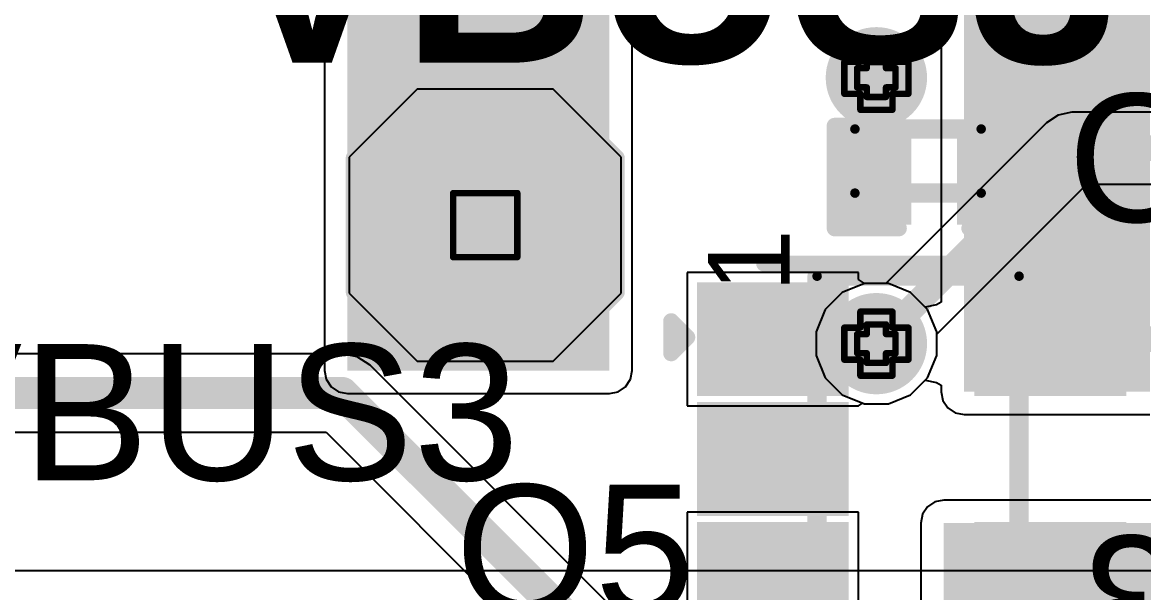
# Model space of a CAD drawing. Header units: inches. Extents: x -0.1 to 17.9, y -0.8 to 4.8.
# Drawn here: x 1.2356 to 1.5853, y 3.5453 to 3.7233 of the extents above; entities that cross this region are included whole.
import ezdxf

# ---------------------------------------------------------------- set-up
doc = ezdxf.new("R2010")
doc.units = ezdxf.units.IN
doc.header["$MEASUREMENT"] = 0
for name, color, linetype in [('Bottom Layer 1', 5, 'Continuous'), ('Bottom Overlay', 54, 'Continuous'), ('Bottom Solder', 6, 'Continuous'), ('Drill Drawing', 1, 'Continuous'), ('GND+Signal', 16, 'Continuous'), ('Multi-Layer', 9, 'Continuous'), ('Pad Holes', 156, 'Continuous'), ('PWR+Signal', 76, 'Continuous'), ('Top 3D Body', 56, 'Continuous'), ('Top Layer 1', 1, 'Continuous'), ('Top Overlay', 2, 'Continuous'), ('Top Paste', 8, 'Continuous'), ('Top Solder', 216, 'Continuous'), ('Via Holes', 16, 'Continuous')]:
    doc.layers.add(name, color=color, linetype=linetype)
doc.styles.add('Arial', font='', dxfattribs={"height": 0.2})
doc.styles.add('Arial_Bold', font='', dxfattribs={"height": 0.2})
doc.styles.get('Arial').set_extended_font_data('Arial')
doc.styles.get('Arial_Bold').set_extended_font_data('Arial', bold=True)

# ---------------------------------------------------------------- blocks, each defined once
blk = doc.blocks.new('TSOT_25_166')
at = {"layer": 'Top Layer 1'}
for points in [[(-0.0236, 0.05118), (-0.0236, 0.02362), (-0.06297, 0.02362), (-0.06297, 0.05118)], [(0.06297, 0.05118), (0.06297, 0.02362), (0.0236, 0.02362), (0.0236, 0.05118)], [(-0.0236, 0.01378), (-0.0236, -0.01378), (-0.06297, -0.01378), (-0.06297, 0.01378)], [(-0.0236, -0.02362), (-0.0236, -0.05118), (-0.06297, -0.05118), (-0.06297, -0.02362)], [(0.06297, -0.02362), (0.06297, -0.05118), (0.0236, -0.05118), (0.0236, -0.02362)]]:
    blk.add_hatch(color=1, dxfattribs=at).paths.add_polyline_path(points)
at = {"layer": 'Top Paste'}
for points in [[(-0.0236, 0.05118), (-0.0236, 0.02362), (-0.06297, 0.02362), (-0.06297, 0.05118)], [(0.06297, 0.05118), (0.06297, 0.02362), (0.0236, 0.02362), (0.0236, 0.05118)], [(-0.0236, 0.01378), (-0.0236, -0.01378), (-0.06297, -0.01378), (-0.06297, 0.01378)], [(-0.0236, -0.02362), (-0.0236, -0.05118), (-0.06297, -0.05118), (-0.06297, -0.02362)], [(0.06297, -0.02362), (0.06297, -0.05118), (0.0236, -0.05118), (0.0236, -0.02362)]]:
    blk.add_hatch(color=8, dxfattribs=at).paths.add_polyline_path(points)
at = {"layer": 'Top Solder'}
for points in [[(-0.0196, 0.05518), (-0.0196, 0.01962), (-0.06697, 0.01962), (-0.06697, 0.05518)], [(0.06697, 0.05518), (0.06697, 0.01962), (0.0196, 0.01962), (0.0196, 0.05518)], [(-0.0196, 0.01778), (-0.0196, -0.01778), (-0.06697, -0.01778), (-0.06697, 0.01778)], [(-0.0196, -0.01962), (-0.0196, -0.05518), (-0.06697, -0.05518), (-0.06697, -0.01962)], [(0.06697, -0.01962), (0.06697, -0.05518), (0.0196, -0.05518), (0.0196, -0.01962)]]:
    blk.add_hatch(color=216, dxfattribs=at).paths.add_polyline_path(points)
at = {"layer": 'Top Overlay'}
for points in [[(-0.046, 0.061, 0.005, 0.005, 0), (0.046, 0.061, 0.005, 0.005, 0)], [(-0.075, 0.033, 0.005, 0.005, 0), (-0.075, 0.043, 0.005, 0.005, 0)], [(-0.075, 0.043, 0.005, 0.005, 0), (-0.07, 0.038, 0.005, 0.005, 0)], [(-0.075, 0.033, 0.005, 0.005, 0), (-0.07, 0.038, 0.005, 0.005, 0)], [(-0.046, -0.061, 0.005, 0.005, 0), (0.046, -0.061, 0.005, 0.005, 0)]]:
    blk.add_lwpolyline(points, format="xyseb", dxfattribs=at)
for points in [[(-0.04725, 0.061, 0.0025, 0.0025, 1), (-0.04475, 0.061, 0.0025, 0.0025, 1)], [(0.04475, 0.061, 0.0025, 0.0025, 1), (0.04725, 0.061, 0.0025, 0.0025, 1)], [(-0.07625, 0.043, 0.0025, 0.0025, 1), (-0.07375, 0.043, 0.0025, 0.0025, 1)], [(-0.07625, 0.043, 0.0025, 0.0025, 1), (-0.07375, 0.043, 0.0025, 0.0025, 1)], [(-0.07125, 0.038, 0.0025, 0.0025, 1), (-0.06875, 0.038, 0.0025, 0.0025, 1)], [(-0.07125, 0.038, 0.0025, 0.0025, 1), (-0.06875, 0.038, 0.0025, 0.0025, 1)], [(-0.07625, 0.033, 0.0025, 0.0025, 1), (-0.07375, 0.033, 0.0025, 0.0025, 1)], [(-0.07625, 0.033, 0.0025, 0.0025, 1), (-0.07375, 0.033, 0.0025, 0.0025, 1)], [(-0.04725, -0.061, 0.0025, 0.0025, 1), (-0.04475, -0.061, 0.0025, 0.0025, 1)], [(0.04475, -0.061, 0.0025, 0.0025, 1), (0.04725, -0.061, 0.0025, 0.0025, 1)]]:
    blk.add_lwpolyline(points, format="xyseb", close=True, dxfattribs=at)
blk = doc.blocks.new('T____P______TH_1_8___H_________0_92___200')
at = {"layer": 'Bottom Layer 1'}
blk.add_hatch(color=5, dxfattribs=at).paths.add_polyline_path([(0.01772, 0.03543), (-0.01772, 0.03543), (-0.03543, 0.01772), (-0.03543, -0.01772), (-0.01772, -0.03543), (0.01772, -0.03543), (0.03543, -0.01772), (0.03543, 0.01772)])
at = {"layer": 'Bottom Solder'}
blk.add_hatch(color=6, dxfattribs=at).paths.add_polyline_path([(0.01972, 0.03943), (-0.01972, 0.03943), (-0.03943, 0.01972), (-0.03943, -0.01972), (-0.01972, -0.03943), (0.01972, -0.03943), (0.03943, -0.01972), (0.03943, 0.01972)])
at = {"layer": 'GND+Signal'}
blk.add_hatch(color=16, dxfattribs=at).paths.add_polyline_path([(0.01772, 0.03543), (-0.01772, 0.03543), (-0.03543, 0.01772), (-0.03543, -0.01772), (-0.01772, -0.03543), (0.01772, -0.03543), (0.03543, -0.01772), (0.03543, 0.01772)])
at = {"layer": 'Multi-Layer'}
blk.add_hatch(color=9, dxfattribs=at).paths.add_polyline_path([(0.01772, 0.03543), (-0.01772, 0.03543), (-0.03543, 0.01772), (-0.03543, -0.01772), (-0.01772, -0.03543), (0.01772, -0.03543), (0.03543, -0.01772), (0.03543, 0.01772)])
at = {"layer": 'Pad Holes'}
h = blk.add_hatch(color=7, dxfattribs=at)
edge = h.paths.add_edge_path()
edge.add_arc((0, 0), 0.01811, 0, 360)
at = {"layer": 'PWR+Signal'}
blk.add_hatch(color=76, dxfattribs=at).paths.add_polyline_path([(0.01772, 0.03543), (-0.01772, 0.03543), (-0.03543, 0.01772), (-0.03543, -0.01772), (-0.01772, -0.03543), (0.01772, -0.03543), (0.03543, -0.01772), (0.03543, 0.01772)])
at = {"layer": 'Top Layer 1'}
blk.add_hatch(color=1, dxfattribs=at).paths.add_polyline_path([(0.01772, 0.03543), (-0.01772, 0.03543), (-0.03543, 0.01772), (-0.03543, -0.01772), (-0.01772, -0.03543), (0.01772, -0.03543), (0.03543, -0.01772), (0.03543, 0.01772)])
at = {"layer": 'Top Solder'}
blk.add_hatch(color=216, dxfattribs=at).paths.add_polyline_path([(0.01972, 0.03943), (-0.01972, 0.03943), (-0.03943, 0.01972), (-0.03943, -0.01972), (-0.01972, -0.03943), (0.01972, -0.03943), (0.03943, -0.01972), (0.03943, 0.01972)])
at = {"layer": 'Top Overlay'}
for points in [[(-0.041, 0.021, 0.005, 0.005, 0), (-0.02, 0.042, 0.005, 0.005, 0)], [(-0.02, 0.042, 0.005, 0.005, 0), (0.02, 0.042, 0.005, 0.005, 0)], [(0.02, 0.042, 0.005, 0.005, 0), (0.041, 0.021, 0.005, 0.005, 0)], [(-0.041, -0.021, 0.005, 0.005, 0), (-0.041, 0.021, 0.005, 0.005, 0)], [(0.041, -0.021, 0.005, 0.005, 0), (0.041, 0.021, 0.005, 0.005, 0)], [(-0.041, -0.021, 0.005, 0.005, 0), (-0.021, -0.041, 0.005, 0.005, 0)], [(0.021, -0.041, 0.005, 0.005, 0), (0.041, -0.021, 0.005, 0.005, 0)], [(-0.02, -0.041, 0.005, 0.005, 0), (0.021, -0.041, 0.005, 0.005, 0)]]:
    blk.add_lwpolyline(points, format="xyseb", dxfattribs=at)
for points in [[(-0.02125, 0.042, 0.0025, 0.0025, 1), (-0.01875, 0.042, 0.0025, 0.0025, 1)], [(-0.02125, 0.042, 0.0025, 0.0025, 1), (-0.01875, 0.042, 0.0025, 0.0025, 1)], [(0.01875, 0.042, 0.0025, 0.0025, 1), (0.02125, 0.042, 0.0025, 0.0025, 1)], [(0.01875, 0.042, 0.0025, 0.0025, 1), (0.02125, 0.042, 0.0025, 0.0025, 1)], [(-0.04225, 0.021, 0.0025, 0.0025, 1), (-0.03975, 0.021, 0.0025, 0.0025, 1)], [(-0.04225, 0.021, 0.0025, 0.0025, 1), (-0.03975, 0.021, 0.0025, 0.0025, 1)], [(0.03975, 0.021, 0.0025, 0.0025, 1), (0.04225, 0.021, 0.0025, 0.0025, 1)], [(0.03975, 0.021, 0.0025, 0.0025, 1), (0.04225, 0.021, 0.0025, 0.0025, 1)], [(-0.04225, -0.021, 0.0025, 0.0025, 1), (-0.03975, -0.021, 0.0025, 0.0025, 1)], [(-0.04225, -0.021, 0.0025, 0.0025, 1), (-0.03975, -0.021, 0.0025, 0.0025, 1)], [(0.03975, -0.021, 0.0025, 0.0025, 1), (0.04225, -0.021, 0.0025, 0.0025, 1)], [(0.03975, -0.021, 0.0025, 0.0025, 1), (0.04225, -0.021, 0.0025, 0.0025, 1)], [(-0.02225, -0.041, 0.0025, 0.0025, 1), (-0.01975, -0.041, 0.0025, 0.0025, 1)], [(-0.02125, -0.041, 0.0025, 0.0025, 1), (-0.01875, -0.041, 0.0025, 0.0025, 1)], [(0.01975, -0.041, 0.0025, 0.0025, 1), (0.02225, -0.041, 0.0025, 0.0025, 1)], [(0.01975, -0.041, 0.0025, 0.0025, 1), (0.02225, -0.041, 0.0025, 0.0025, 1)]]:
    blk.add_lwpolyline(points, format="xyseb", close=True, dxfattribs=at)
blk = doc.blocks.new('C___0402_237')
at = {"layer": 'Top Layer 1'}
for points in [[(-0.0275, -0.0125), (-0.0275, 0.0125), (-0.0095, 0.0125), (-0.0095, -0.0125)], [(0.0095, -0.0125), (0.0095, 0.0125), (0.0275, 0.0125), (0.0275, -0.0125)]]:
    blk.add_hatch(color=1, dxfattribs=at).paths.add_polyline_path(points)
at = {"layer": 'Top Paste'}
for points in [[(-0.0275, -0.0125), (-0.0275, 0.0125), (-0.0095, 0.0125), (-0.0095, -0.0125)], [(0.0095, -0.0125), (0.0095, 0.0125), (0.0275, 0.0125), (0.0275, -0.0125)]]:
    blk.add_hatch(color=8, dxfattribs=at).paths.add_polyline_path(points)
at = {"layer": 'Top Solder'}
for points in [[(-0.02986, -0.01486), (-0.02986, 0.01486), (-0.00714, 0.01486), (-0.00714, -0.01486)], [(0.00714, -0.01486), (0.00714, 0.01486), (0.02986, 0.01486), (0.02986, -0.01486)]]:
    blk.add_hatch(color=216, dxfattribs=at).paths.add_polyline_path(points)
at = {"layer": 'Top Overlay'}
for points in [[(-0.011, 0.016, 0.005, 0.005, 0), (-0.031, 0.016, 0.005, 0.005, 0)], [(-0.031, 0.016, 0.005, 0.005, 0), (-0.031, -0.016, 0.005, 0.005, 0)], [(0.031, 0.016, 0.005, 0.005, 0), (0.011, 0.016, 0.005, 0.005, 0)], [(0.031, 0.016, 0.005, 0.005, 0), (0.031, -0.016, 0.005, 0.005, 0)], [(-0.011, -0.016, 0.005, 0.005, 0), (-0.031, -0.016, 0.005, 0.005, 0)], [(0.031, -0.016, 0.005, 0.005, 0), (0.011, -0.016, 0.005, 0.005, 0)]]:
    blk.add_lwpolyline(points, format="xyseb", dxfattribs=at)
for points in [[(-0.03225, 0.016, 0.0025, 0.0025, 1), (-0.02975, 0.016, 0.0025, 0.0025, 1)], [(-0.03225, 0.016, 0.0025, 0.0025, 1), (-0.02975, 0.016, 0.0025, 0.0025, 1)], [(-0.01225, 0.016, 0.0025, 0.0025, 1), (-0.00975, 0.016, 0.0025, 0.0025, 1)], [(0.00975, 0.016, 0.0025, 0.0025, 1), (0.01225, 0.016, 0.0025, 0.0025, 1)], [(0.02975, 0.016, 0.0025, 0.0025, 1), (0.03225, 0.016, 0.0025, 0.0025, 1)], [(0.02975, 0.016, 0.0025, 0.0025, 1), (0.03225, 0.016, 0.0025, 0.0025, 1)], [(-0.03225, -0.016, 0.0025, 0.0025, 1), (-0.02975, -0.016, 0.0025, 0.0025, 1)], [(-0.03225, -0.016, 0.0025, 0.0025, 1), (-0.02975, -0.016, 0.0025, 0.0025, 1)], [(-0.01225, -0.016, 0.0025, 0.0025, 1), (-0.00975, -0.016, 0.0025, 0.0025, 1)], [(0.00975, -0.016, 0.0025, 0.0025, 1), (0.01225, -0.016, 0.0025, 0.0025, 1)], [(0.02975, -0.016, 0.0025, 0.0025, 1), (0.03225, -0.016, 0.0025, 0.0025, 1)], [(0.02975, -0.016, 0.0025, 0.0025, 1), (0.03225, -0.016, 0.0025, 0.0025, 1)]]:
    blk.add_lwpolyline(points, format="xyseb", close=True, dxfattribs=at)

msp = doc.modelspace()

# ---------------------------------------------------------------- hatches: boundary and pattern name
at = {"layer": 'Bottom Layer 1'}
h = msp.add_hatch(color=5, dxfattribs=at)
edge = h.paths.add_edge_path()
edge.add_arc((1.502, 3.706), 0.01181, 0, 360)
h = msp.add_hatch(color=5, dxfattribs=at)
edge = h.paths.add_edge_path()
edge.add_arc((1.502, 3.623), 0.01181, 0, 360)
at = {"layer": 'Bottom Solder'}
h = msp.add_hatch(color=6, dxfattribs=at)
edge = h.paths.add_edge_path()
edge.add_arc((1.502, 3.706), 0.01581, 0, 360)
h = msp.add_hatch(color=6, dxfattribs=at)
edge = h.paths.add_edge_path()
edge.add_arc((1.502, 3.623), 0.01581, 0, 360)
at = {"layer": 'GND+Signal'}
h = msp.add_hatch(color=16, dxfattribs=at)
edge = h.paths.add_edge_path()
edge.add_arc((1.502, 3.706), 0.01181, 0, 360)
h = msp.add_hatch(color=16, dxfattribs=at)
edge = h.paths.add_edge_path()
edge.add_arc((1.502, 3.623), 0.01181, 0, 360)
at = {"layer": 'Pad Holes'}
h = msp.add_hatch(color=7, dxfattribs=at)
edge = h.paths.add_edge_path()
edge.add_arc((1.49531, 3.69), 0.0015, 0, 360)
h = msp.add_hatch(color=7, dxfattribs=at)
edge = h.paths.add_edge_path()
edge.add_arc((1.53469, 3.69), 0.0015, 0, 360)
h = msp.add_hatch(color=7, dxfattribs=at)
edge = h.paths.add_edge_path()
edge.add_arc((1.49531, 3.67), 0.0015, 0, 360)
h = msp.add_hatch(color=7, dxfattribs=at)
edge = h.paths.add_edge_path()
edge.add_arc((1.53469, 3.67), 0.0015, 0, 360)
h = msp.add_hatch(color=7, dxfattribs=at)
edge = h.paths.add_edge_path()
edge.add_arc((1.4835, 3.64406), 0.0015, 0, 360)
h = msp.add_hatch(color=7, dxfattribs=at)
edge = h.paths.add_edge_path()
edge.add_arc((1.4835, 3.64406), 0.0015, 0, 360)
h = msp.add_hatch(color=7, dxfattribs=at)
edge = h.paths.add_edge_path()
edge.add_arc((1.5465, 3.64406), 0.0015, 0, 360)
h = msp.add_hatch(color=7, dxfattribs=at)
edge = h.paths.add_edge_path()
edge.add_arc((1.5465, 3.64406), 0.0015, 0, 360)
at = {"layer": 'PWR+Signal'}
h = msp.add_hatch(color=76, dxfattribs=at)
edge = h.paths.add_edge_path()
edge.add_arc((1.502, 3.706), 0.01181, 0, 360)
h = msp.add_hatch(color=76, dxfattribs=at)
edge = h.paths.add_edge_path()
edge.add_arc((1.502, 3.623), 0.01181, 0, 360)
at = {"layer": 'Top 3D Body'}
h = msp.add_hatch(color=56, dxfattribs=at)
edge = h.paths.add_edge_path()
edge.add_arc((1.49531, 3.69), 0.0015, 0, 360)
h = msp.add_hatch(color=56, dxfattribs=at)
edge = h.paths.add_edge_path()
edge.add_arc((1.53469, 3.69), 0.0015, 0, 360)
h = msp.add_hatch(color=56, dxfattribs=at)
edge = h.paths.add_edge_path()
edge.add_arc((1.49531, 3.67), 0.0015, 0, 360)
h = msp.add_hatch(color=56, dxfattribs=at)
edge = h.paths.add_edge_path()
edge.add_arc((1.53469, 3.67), 0.0015, 0, 360)
h = msp.add_hatch(color=56, dxfattribs=at)
edge = h.paths.add_edge_path()
edge.add_arc((1.4835, 3.64406), 0.0015, 0, 360)
h = msp.add_hatch(color=56, dxfattribs=at)
edge = h.paths.add_edge_path()
edge.add_arc((1.4835, 3.64406), 0.0015, 0, 360)
h = msp.add_hatch(color=56, dxfattribs=at)
edge = h.paths.add_edge_path()
edge.add_arc((1.5465, 3.64406), 0.0015, 0, 360)
h = msp.add_hatch(color=56, dxfattribs=at)
edge = h.paths.add_edge_path()
edge.add_arc((1.5465, 3.64406), 0.0015, 0, 360)
at = {"layer": 'Top Layer 1'}
for points in [[(1.337, 3.6146), (1.41871, 3.6146), (1.41871, 3.8336), (1.337, 3.8336)], [(1.52934, 3.608), (1.58734, 3.608), (1.58734, 3.827), (1.52934, 3.827)], [(1.523, 3.42), (1.628, 3.42), (1.628, 3.567), (1.523, 3.567)]]:
    msp.add_hatch(color=1, dxfattribs=at).paths.add_polyline_path(points)
h = msp.add_hatch(color=1, dxfattribs=at)
edge = h.paths.add_edge_path()
edge.add_arc((1.502, 3.706), 0.01181, 0, 360)
h = msp.add_hatch(color=1, dxfattribs=at)
edge = h.paths.add_edge_path()
edge.add_arc((1.502, 3.623), 0.01181, 0, 360)
at = {"layer": 'Via Holes'}
h = msp.add_hatch(color=7, dxfattribs=at)
edge = h.paths.add_edge_path()
edge.add_arc((1.502, 3.706), 0.00591, 0, 360)
h = msp.add_hatch(color=7, dxfattribs=at)
edge = h.paths.add_edge_path()
edge.add_arc((1.502, 3.623), 0.00591, 0, 360)

# ---------------------------------------------------------------- linework, layer by layer
at = {"layer": 'Bottom Layer 1'}
for p, q in [((1.35878, 3.70243), (1.33757, 3.68122)), ((1.40122, 3.70243), (1.35878, 3.70243)), ((1.42243, 3.68122), (1.40122, 3.70243)), ((1.33757, 3.68122), (1.33757, 3.63878)), ((1.42243, 3.63878), (1.42243, 3.68122)), ((1.49826, 3.64181), (1.49134, 3.63895)), ((1.50574, 3.64181), (1.49826, 3.64181)), ((1.51266, 3.63895), (1.50574, 3.64181)), ((1.33757, 3.63878), (1.35878, 3.61757)), ((1.40122, 3.61757), (1.42243, 3.63878)), ((1.49134, 3.63895), (1.48605, 3.63366)), ((1.51795, 3.63366), (1.51266, 3.63895)), ((1.48605, 3.63366), (1.48319, 3.62674)), ((1.52081, 3.62674), (1.51795, 3.63366)), ((1.48319, 3.62674), (1.48319, 3.61926)), ((1.52081, 3.61926), (1.52081, 3.62674)), ((1.35878, 3.61757), (1.40122, 3.61757)), ((1.48319, 3.61926), (1.48605, 3.61234)), ((1.51795, 3.61234), (1.52081, 3.61926)), ((1.48605, 3.61234), (1.49134, 3.60705)), ((1.51266, 3.60705), (1.51795, 3.61234)), ((1.49134, 3.60705), (1.49826, 3.60419)), ((1.50574, 3.60419), (1.51266, 3.60705)), ((1.49826, 3.60419), (1.50574, 3.60419))]:
    msp.add_line(p, q, dxfattribs=at)
at = {"layer": 'Drill Drawing'}
for points in [[(1.497, 3.711, 0.002, 0.002, 0), (1.497, 3.716, 0.002, 0.002, 0)], [(1.497, 3.716, 0.002, 0.002, 0), (1.507, 3.716, 0.002, 0.002, 0)], [(1.507, 3.711, 0.002, 0.002, 0), (1.507, 3.716, 0.002, 0.002, 0)], [(1.492, 3.701, 0.002, 0.002, 0), (1.492, 3.711, 0.002, 0.002, 0)], [(1.492, 3.711, 0.002, 0.002, 0), (1.497, 3.711, 0.002, 0.002, 0)], [(1.499, 3.709, 0.002, 0.002, 0), (1.499, 3.712, 0.002, 0.002, 0)], [(1.499, 3.712, 0.002, 0.002, 0), (1.505, 3.712, 0.002, 0.002, 0)], [(1.505, 3.709, 0.002, 0.002, 0), (1.505, 3.712, 0.002, 0.002, 0)], [(1.507, 3.711, 0.002, 0.002, 0), (1.512, 3.711, 0.002, 0.002, 0)], [(1.512, 3.701, 0.002, 0.002, 0), (1.512, 3.711, 0.002, 0.002, 0)], [(1.496, 3.703, 0.002, 0.002, 0), (1.496, 3.709, 0.002, 0.002, 0)], [(1.496, 3.709, 0.002, 0.002, 0), (1.499, 3.709, 0.002, 0.002, 0)], [(1.505, 3.709, 0.002, 0.002, 0), (1.508, 3.709, 0.002, 0.002, 0)], [(1.508, 3.703, 0.002, 0.002, 0), (1.508, 3.709, 0.002, 0.002, 0)], [(1.496, 3.703, 0.002, 0.002, 0), (1.499, 3.703, 0.002, 0.002, 0)], [(1.499, 3.7, 0.002, 0.002, 0), (1.499, 3.703, 0.002, 0.002, 0)], [(1.505, 3.703, 0.002, 0.002, 0), (1.508, 3.703, 0.002, 0.002, 0)], [(1.505, 3.7, 0.002, 0.002, 0), (1.505, 3.703, 0.002, 0.002, 0)], [(1.492, 3.701, 0.002, 0.002, 0), (1.497, 3.701, 0.002, 0.002, 0)], [(1.497, 3.696, 0.002, 0.002, 0), (1.497, 3.701, 0.002, 0.002, 0)], [(1.499, 3.7, 0.002, 0.002, 0), (1.505, 3.7, 0.002, 0.002, 0)], [(1.507, 3.701, 0.002, 0.002, 0), (1.512, 3.701, 0.002, 0.002, 0)], [(1.507, 3.696, 0.002, 0.002, 0), (1.507, 3.701, 0.002, 0.002, 0)], [(1.497, 3.696, 0.002, 0.002, 0), (1.507, 3.696, 0.002, 0.002, 0)], [(1.37, 3.67, 0.002, 0.002, 0), (1.39, 3.67, 0.002, 0.002, 0)], [(1.37, 3.65, 0.002, 0.002, 0), (1.37, 3.67, 0.002, 0.002, 0)], [(1.39, 3.65, 0.002, 0.002, 0), (1.39, 3.67, 0.002, 0.002, 0)], [(1.37, 3.65, 0.002, 0.002, 0), (1.39, 3.65, 0.002, 0.002, 0)], [(1.497, 3.628, 0.002, 0.002, 0), (1.497, 3.633, 0.002, 0.002, 0)], [(1.497, 3.633, 0.002, 0.002, 0), (1.507, 3.633, 0.002, 0.002, 0)], [(1.507, 3.628, 0.002, 0.002, 0), (1.507, 3.633, 0.002, 0.002, 0)], [(1.499, 3.626, 0.002, 0.002, 0), (1.499, 3.629, 0.002, 0.002, 0)], [(1.499, 3.629, 0.002, 0.002, 0), (1.505, 3.629, 0.002, 0.002, 0)], [(1.505, 3.626, 0.002, 0.002, 0), (1.505, 3.629, 0.002, 0.002, 0)], [(1.492, 3.618, 0.002, 0.002, 0), (1.492, 3.628, 0.002, 0.002, 0)], [(1.492, 3.628, 0.002, 0.002, 0), (1.497, 3.628, 0.002, 0.002, 0)], [(1.496, 3.62, 0.002, 0.002, 0), (1.496, 3.626, 0.002, 0.002, 0)], [(1.496, 3.626, 0.002, 0.002, 0), (1.499, 3.626, 0.002, 0.002, 0)], [(1.505, 3.626, 0.002, 0.002, 0), (1.508, 3.626, 0.002, 0.002, 0)], [(1.507, 3.628, 0.002, 0.002, 0), (1.512, 3.628, 0.002, 0.002, 0)], [(1.508, 3.62, 0.002, 0.002, 0), (1.508, 3.626, 0.002, 0.002, 0)], [(1.512, 3.618, 0.002, 0.002, 0), (1.512, 3.628, 0.002, 0.002, 0)], [(1.496, 3.62, 0.002, 0.002, 0), (1.499, 3.62, 0.002, 0.002, 0)], [(1.499, 3.617, 0.002, 0.002, 0), (1.499, 3.62, 0.002, 0.002, 0)], [(1.505, 3.62, 0.002, 0.002, 0), (1.508, 3.62, 0.002, 0.002, 0)], [(1.505, 3.617, 0.002, 0.002, 0), (1.505, 3.62, 0.002, 0.002, 0)], [(1.492, 3.618, 0.002, 0.002, 0), (1.497, 3.618, 0.002, 0.002, 0)], [(1.497, 3.613, 0.002, 0.002, 0), (1.497, 3.618, 0.002, 0.002, 0)], [(1.499, 3.617, 0.002, 0.002, 0), (1.505, 3.617, 0.002, 0.002, 0)], [(1.507, 3.618, 0.002, 0.002, 0), (1.512, 3.618, 0.002, 0.002, 0)], [(1.507, 3.613, 0.002, 0.002, 0), (1.507, 3.618, 0.002, 0.002, 0)], [(1.497, 3.613, 0.002, 0.002, 0), (1.507, 3.613, 0.002, 0.002, 0)]]:
    msp.add_lwpolyline(points, format="xyseb", dxfattribs=at)
for points in [[(1.4965, 3.716, 0.001, 0.001, 1), (1.4975, 3.716, 0.001, 0.001, 1)], [(1.4965, 3.716, 0.001, 0.001, 1), (1.4975, 3.716, 0.001, 0.001, 1)], [(1.5065, 3.716, 0.001, 0.001, 1), (1.5075, 3.716, 0.001, 0.001, 1)], [(1.5065, 3.716, 0.001, 0.001, 1), (1.5075, 3.716, 0.001, 0.001, 1)], [(1.4915, 3.711, 0.001, 0.001, 1), (1.4925, 3.711, 0.001, 0.001, 1)], [(1.4915, 3.711, 0.001, 0.001, 1), (1.4925, 3.711, 0.001, 0.001, 1)], [(1.4965, 3.711, 0.001, 0.001, 1), (1.4975, 3.711, 0.001, 0.001, 1)], [(1.4965, 3.711, 0.001, 0.001, 1), (1.4975, 3.711, 0.001, 0.001, 1)], [(1.4985, 3.712, 0.001, 0.001, 1), (1.4995, 3.712, 0.001, 0.001, 1)], [(1.4985, 3.712, 0.001, 0.001, 1), (1.4995, 3.712, 0.001, 0.001, 1)], [(1.5045, 3.712, 0.001, 0.001, 1), (1.5055, 3.712, 0.001, 0.001, 1)], [(1.5045, 3.712, 0.001, 0.001, 1), (1.5055, 3.712, 0.001, 0.001, 1)], [(1.5065, 3.711, 0.001, 0.001, 1), (1.5075, 3.711, 0.001, 0.001, 1)], [(1.5065, 3.711, 0.001, 0.001, 1), (1.5075, 3.711, 0.001, 0.001, 1)], [(1.5115, 3.711, 0.001, 0.001, 1), (1.5125, 3.711, 0.001, 0.001, 1)], [(1.5115, 3.711, 0.001, 0.001, 1), (1.5125, 3.711, 0.001, 0.001, 1)], [(1.4955, 3.709, 0.001, 0.001, 1), (1.4965, 3.709, 0.001, 0.001, 1)], [(1.4955, 3.709, 0.001, 0.001, 1), (1.4965, 3.709, 0.001, 0.001, 1)], [(1.4985, 3.709, 0.001, 0.001, 1), (1.4995, 3.709, 0.001, 0.001, 1)], [(1.4985, 3.709, 0.001, 0.001, 1), (1.4995, 3.709, 0.001, 0.001, 1)], [(1.5045, 3.709, 0.001, 0.001, 1), (1.5055, 3.709, 0.001, 0.001, 1)], [(1.5045, 3.709, 0.001, 0.001, 1), (1.5055, 3.709, 0.001, 0.001, 1)], [(1.5075, 3.709, 0.001, 0.001, 1), (1.5085, 3.709, 0.001, 0.001, 1)], [(1.5075, 3.709, 0.001, 0.001, 1), (1.5085, 3.709, 0.001, 0.001, 1)], [(1.4955, 3.703, 0.001, 0.001, 1), (1.4965, 3.703, 0.001, 0.001, 1)], [(1.4955, 3.703, 0.001, 0.001, 1), (1.4965, 3.703, 0.001, 0.001, 1)], [(1.4985, 3.703, 0.001, 0.001, 1), (1.4995, 3.703, 0.001, 0.001, 1)], [(1.4985, 3.703, 0.001, 0.001, 1), (1.4995, 3.703, 0.001, 0.001, 1)], [(1.5045, 3.703, 0.001, 0.001, 1), (1.5055, 3.703, 0.001, 0.001, 1)], [(1.5045, 3.703, 0.001, 0.001, 1), (1.5055, 3.703, 0.001, 0.001, 1)], [(1.5075, 3.703, 0.001, 0.001, 1), (1.5085, 3.703, 0.001, 0.001, 1)], [(1.5075, 3.703, 0.001, 0.001, 1), (1.5085, 3.703, 0.001, 0.001, 1)], [(1.4915, 3.701, 0.001, 0.001, 1), (1.4925, 3.701, 0.001, 0.001, 1)], [(1.4915, 3.701, 0.001, 0.001, 1), (1.4925, 3.701, 0.001, 0.001, 1)], [(1.4965, 3.701, 0.001, 0.001, 1), (1.4975, 3.701, 0.001, 0.001, 1)], [(1.4965, 3.701, 0.001, 0.001, 1), (1.4975, 3.701, 0.001, 0.001, 1)], [(1.4985, 3.7, 0.001, 0.001, 1), (1.4995, 3.7, 0.001, 0.001, 1)], [(1.4985, 3.7, 0.001, 0.001, 1), (1.4995, 3.7, 0.001, 0.001, 1)], [(1.5045, 3.7, 0.001, 0.001, 1), (1.5055, 3.7, 0.001, 0.001, 1)], [(1.5045, 3.7, 0.001, 0.001, 1), (1.5055, 3.7, 0.001, 0.001, 1)], [(1.5065, 3.701, 0.001, 0.001, 1), (1.5075, 3.701, 0.001, 0.001, 1)], [(1.5065, 3.701, 0.001, 0.001, 1), (1.5075, 3.701, 0.001, 0.001, 1)], [(1.5115, 3.701, 0.001, 0.001, 1), (1.5125, 3.701, 0.001, 0.001, 1)], [(1.5115, 3.701, 0.001, 0.001, 1), (1.5125, 3.701, 0.001, 0.001, 1)], [(1.4965, 3.696, 0.001, 0.001, 1), (1.4975, 3.696, 0.001, 0.001, 1)], [(1.4965, 3.696, 0.001, 0.001, 1), (1.4975, 3.696, 0.001, 0.001, 1)], [(1.5065, 3.696, 0.001, 0.001, 1), (1.5075, 3.696, 0.001, 0.001, 1)], [(1.5065, 3.696, 0.001, 0.001, 1), (1.5075, 3.696, 0.001, 0.001, 1)], [(1.3695, 3.67, 0.001, 0.001, 1), (1.3705, 3.67, 0.001, 0.001, 1)], [(1.3695, 3.67, 0.001, 0.001, 1), (1.3705, 3.67, 0.001, 0.001, 1)], [(1.3895, 3.67, 0.001, 0.001, 1), (1.3905, 3.67, 0.001, 0.001, 1)], [(1.3895, 3.67, 0.001, 0.001, 1), (1.3905, 3.67, 0.001, 0.001, 1)], [(1.3695, 3.65, 0.001, 0.001, 1), (1.3705, 3.65, 0.001, 0.001, 1)], [(1.3695, 3.65, 0.001, 0.001, 1), (1.3705, 3.65, 0.001, 0.001, 1)], [(1.3895, 3.65, 0.001, 0.001, 1), (1.3905, 3.65, 0.001, 0.001, 1)], [(1.3895, 3.65, 0.001, 0.001, 1), (1.3905, 3.65, 0.001, 0.001, 1)], [(1.4965, 3.633, 0.001, 0.001, 1), (1.4975, 3.633, 0.001, 0.001, 1)], [(1.4965, 3.633, 0.001, 0.001, 1), (1.4975, 3.633, 0.001, 0.001, 1)], [(1.5065, 3.633, 0.001, 0.001, 1), (1.5075, 3.633, 0.001, 0.001, 1)], [(1.5065, 3.633, 0.001, 0.001, 1), (1.5075, 3.633, 0.001, 0.001, 1)], [(1.4985, 3.629, 0.001, 0.001, 1), (1.4995, 3.629, 0.001, 0.001, 1)], [(1.4985, 3.629, 0.001, 0.001, 1), (1.4995, 3.629, 0.001, 0.001, 1)], [(1.5045, 3.629, 0.001, 0.001, 1), (1.5055, 3.629, 0.001, 0.001, 1)], [(1.5045, 3.629, 0.001, 0.001, 1), (1.5055, 3.629, 0.001, 0.001, 1)], [(1.4915, 3.628, 0.001, 0.001, 1), (1.4925, 3.628, 0.001, 0.001, 1)], [(1.4915, 3.628, 0.001, 0.001, 1), (1.4925, 3.628, 0.001, 0.001, 1)], [(1.4955, 3.626, 0.001, 0.001, 1), (1.4965, 3.626, 0.001, 0.001, 1)], [(1.4955, 3.626, 0.001, 0.001, 1), (1.4965, 3.626, 0.001, 0.001, 1)], [(1.4965, 3.628, 0.001, 0.001, 1), (1.4975, 3.628, 0.001, 0.001, 1)], [(1.4965, 3.628, 0.001, 0.001, 1), (1.4975, 3.628, 0.001, 0.001, 1)], [(1.4985, 3.626, 0.001, 0.001, 1), (1.4995, 3.626, 0.001, 0.001, 1)], [(1.4985, 3.626, 0.001, 0.001, 1), (1.4995, 3.626, 0.001, 0.001, 1)], [(1.5045, 3.626, 0.001, 0.001, 1), (1.5055, 3.626, 0.001, 0.001, 1)], [(1.5045, 3.626, 0.001, 0.001, 1), (1.5055, 3.626, 0.001, 0.001, 1)], [(1.5065, 3.628, 0.001, 0.001, 1), (1.5075, 3.628, 0.001, 0.001, 1)], [(1.5065, 3.628, 0.001, 0.001, 1), (1.5075, 3.628, 0.001, 0.001, 1)], [(1.5075, 3.626, 0.001, 0.001, 1), (1.5085, 3.626, 0.001, 0.001, 1)], [(1.5075, 3.626, 0.001, 0.001, 1), (1.5085, 3.626, 0.001, 0.001, 1)], [(1.5115, 3.628, 0.001, 0.001, 1), (1.5125, 3.628, 0.001, 0.001, 1)], [(1.5115, 3.628, 0.001, 0.001, 1), (1.5125, 3.628, 0.001, 0.001, 1)], [(1.4955, 3.62, 0.001, 0.001, 1), (1.4965, 3.62, 0.001, 0.001, 1)], [(1.4955, 3.62, 0.001, 0.001, 1), (1.4965, 3.62, 0.001, 0.001, 1)], [(1.4985, 3.62, 0.001, 0.001, 1), (1.4995, 3.62, 0.001, 0.001, 1)], [(1.4985, 3.62, 0.001, 0.001, 1), (1.4995, 3.62, 0.001, 0.001, 1)], [(1.5045, 3.62, 0.001, 0.001, 1), (1.5055, 3.62, 0.001, 0.001, 1)], [(1.5045, 3.62, 0.001, 0.001, 1), (1.5055, 3.62, 0.001, 0.001, 1)], [(1.5075, 3.62, 0.001, 0.001, 1), (1.5085, 3.62, 0.001, 0.001, 1)], [(1.5075, 3.62, 0.001, 0.001, 1), (1.5085, 3.62, 0.001, 0.001, 1)], [(1.4915, 3.618, 0.001, 0.001, 1), (1.4925, 3.618, 0.001, 0.001, 1)], [(1.4915, 3.618, 0.001, 0.001, 1), (1.4925, 3.618, 0.001, 0.001, 1)], [(1.4965, 3.618, 0.001, 0.001, 1), (1.4975, 3.618, 0.001, 0.001, 1)], [(1.4965, 3.618, 0.001, 0.001, 1), (1.4975, 3.618, 0.001, 0.001, 1)], [(1.4985, 3.617, 0.001, 0.001, 1), (1.4995, 3.617, 0.001, 0.001, 1)], [(1.4985, 3.617, 0.001, 0.001, 1), (1.4995, 3.617, 0.001, 0.001, 1)], [(1.5045, 3.617, 0.001, 0.001, 1), (1.5055, 3.617, 0.001, 0.001, 1)], [(1.5045, 3.617, 0.001, 0.001, 1), (1.5055, 3.617, 0.001, 0.001, 1)], [(1.5065, 3.618, 0.001, 0.001, 1), (1.5075, 3.618, 0.001, 0.001, 1)], [(1.5065, 3.618, 0.001, 0.001, 1), (1.5075, 3.618, 0.001, 0.001, 1)], [(1.5115, 3.618, 0.001, 0.001, 1), (1.5125, 3.618, 0.001, 0.001, 1)], [(1.5115, 3.618, 0.001, 0.001, 1), (1.5125, 3.618, 0.001, 0.001, 1)], [(1.4965, 3.613, 0.001, 0.001, 1), (1.4975, 3.613, 0.001, 0.001, 1)], [(1.4965, 3.613, 0.001, 0.001, 1), (1.4975, 3.613, 0.001, 0.001, 1)], [(1.5065, 3.613, 0.001, 0.001, 1), (1.5075, 3.613, 0.001, 0.001, 1)], [(1.5065, 3.613, 0.001, 0.001, 1), (1.5075, 3.613, 0.001, 0.001, 1)]]:
    msp.add_lwpolyline(points, format="xyseb", close=True, dxfattribs=at)
at = {"layer": 'GND+Signal'}
for p, q in [((1.35878, 3.70243), (1.33757, 3.68122)), ((1.40122, 3.70243), (1.35878, 3.70243)), ((1.42243, 3.68122), (1.40122, 3.70243)), ((1.55871, 3.69436), (1.55507, 3.69193)), ((1.563, 3.69522), (1.55871, 3.69436)), ((1.77, 3.69522), (1.563, 3.69522)), ((1.55507, 3.69193), (1.50495, 3.64181)), ((1.55507, 3.69193), (1.55507, 3.69193)), ((1.33757, 3.68122), (1.33757, 3.63878)), ((1.42243, 3.63878), (1.42243, 3.68122)), ((1.52081, 3.62595), (1.56765, 3.67278)), ((1.56765, 3.67278), (1.76535, 3.67278)), ((1.49826, 3.64181), (1.49134, 3.63895)), ((1.50495, 3.64181), (1.49826, 3.64181)), ((1.33757, 3.63878), (1.35878, 3.61757)), ((1.40122, 3.61757), (1.42243, 3.63878)), ((1.49134, 3.63895), (1.48605, 3.63366)), ((1.48605, 3.63366), (1.48319, 3.62674)), ((1.48319, 3.62674), (1.48319, 3.61926)), ((1.52081, 3.61926), (1.52081, 3.62595)), ((1.33539, 3.61984), (0.89737, 3.61984)), ((1.34008, 3.61891), (1.33539, 3.61984)), ((1.34405, 3.61626), (1.34008, 3.61891)), ((1.45065, 3.50965), (1.34405, 3.61626)), ((1.35878, 3.61757), (1.40122, 3.61757)), ((1.48319, 3.61926), (1.48605, 3.61234)), ((1.51795, 3.61234), (1.52081, 3.61926)), ((1.48605, 3.61234), (1.49134, 3.60705)), ((1.51266, 3.60705), (1.51795, 3.61234)), ((1.49134, 3.60705), (1.49826, 3.60419)), ((1.50574, 3.60419), (1.51266, 3.60705)), ((1.49826, 3.60419), (1.50574, 3.60419)), ((0.89737, 3.59537), (1.33033, 3.59537)), ((1.33033, 3.59537), (1.42976, 3.49593))]:
    msp.add_line(p, q, dxfattribs=at)
for points in [[(1.502, 3.623, 0.008, 0.008, 0), (1.563, 3.684, 0.008, 0.008, 0)], [(1.563, 3.684, 0.008, 0.008, 0), (1.77, 3.684, 0.008, 0.008, 0)], [(0.883, 3.60761, 0.01, 0.01, 0), (1.33539, 3.60761, 0.01, 0.01, 0)], [(1.33539, 3.60761, 0.01, 0.01, 0), (1.442, 3.501, 0.01, 0.01, 0)]]:
    msp.add_lwpolyline(points, format="xyseb", dxfattribs=at)
for points in [[(1.561, 3.684, 0.004, 0.004, 1), (1.565, 3.684, 0.004, 0.004, 1)], [(1.561, 3.684, 0.004, 0.004, 1), (1.565, 3.684, 0.004, 0.004, 1)], [(1.5, 3.623, 0.004, 0.004, 1), (1.504, 3.623, 0.004, 0.004, 1)], [(1.33289, 3.60761, 0.005, 0.005, 1), (1.33789, 3.60761, 0.005, 0.005, 1)], [(1.33289, 3.60761, 0.005, 0.005, 1), (1.33789, 3.60761, 0.005, 0.005, 1)]]:
    msp.add_lwpolyline(points, format="xyseb", close=True, dxfattribs=at)
at = {"layer": 'PWR+Signal'}
for p, q in [((1.35878, 3.70243), (1.33757, 3.68122)), ((1.40122, 3.70243), (1.35878, 3.70243)), ((1.42243, 3.68122), (1.40122, 3.70243)), ((1.33757, 3.68122), (1.33757, 3.63878)), ((1.42243, 3.63878), (1.42243, 3.68122)), ((1.49826, 3.64181), (1.49134, 3.63895)), ((1.50574, 3.64181), (1.49826, 3.64181)), ((1.51266, 3.63895), (1.50574, 3.64181)), ((1.33757, 3.63878), (1.35878, 3.61757)), ((1.40122, 3.61757), (1.42243, 3.63878)), ((1.49134, 3.63895), (1.48605, 3.63366)), ((1.51795, 3.63366), (1.51266, 3.63895)), ((1.48605, 3.63366), (1.48319, 3.62674)), ((1.52081, 3.62674), (1.51795, 3.63366)), ((1.48319, 3.62674), (1.48319, 3.61926)), ((1.52081, 3.61926), (1.52081, 3.62674)), ((1.35878, 3.61757), (1.40122, 3.61757)), ((1.48319, 3.61926), (1.48605, 3.61234)), ((1.51795, 3.61234), (1.52081, 3.61926)), ((1.48605, 3.61234), (1.49134, 3.60705)), ((1.51266, 3.60705), (1.51795, 3.61234)), ((1.49134, 3.60705), (1.49826, 3.60419)), ((1.50574, 3.60419), (1.51266, 3.60705)), ((1.49826, 3.60419), (1.50574, 3.60419)), ((2.1862, 3.55214), (0.34139, 3.55214))]:
    msp.add_line(p, q, dxfattribs=at)
at = {"layer": 'Top 3D Body'}
for points in [[(1.49531, 3.69, 0.006, 0.006, 0), (1.53469, 3.69, 0.006, 0.006, 0)], [(1.49531, 3.67, 0.006, 0.006, 0), (1.53469, 3.67, 0.006, 0.006, 0)], [(1.4835, 3.64406, 0.006, 0.006, 0), (1.5465, 3.64406, 0.006, 0.006, 0)], [(1.4835, 3.52594, 0.006, 0.006, 0), (1.4835, 3.64406, 0.006, 0.006, 0)], [(1.5465, 3.52594, 0.006, 0.006, 0), (1.5465, 3.64406, 0.006, 0.006, 0)]]:
    msp.add_lwpolyline(points, format="xyseb", dxfattribs=at)
for points in [[(1.49381, 3.69, 0.003, 0.003, 1), (1.49681, 3.69, 0.003, 0.003, 1)], [(1.53319, 3.69, 0.003, 0.003, 1), (1.53619, 3.69, 0.003, 0.003, 1)], [(1.49381, 3.67, 0.003, 0.003, 1), (1.49681, 3.67, 0.003, 0.003, 1)], [(1.53319, 3.67, 0.003, 0.003, 1), (1.53619, 3.67, 0.003, 0.003, 1)], [(1.482, 3.64406, 0.003, 0.003, 1), (1.485, 3.64406, 0.003, 0.003, 1)], [(1.482, 3.64406, 0.003, 0.003, 1), (1.485, 3.64406, 0.003, 0.003, 1)], [(1.545, 3.64406, 0.003, 0.003, 1), (1.548, 3.64406, 0.003, 0.003, 1)], [(1.545, 3.64406, 0.003, 0.003, 1), (1.548, 3.64406, 0.003, 0.003, 1)]]:
    msp.add_lwpolyline(points, format="xyseb", close=True, dxfattribs=at)
at = {"layer": 'Top Layer 1'}
for p, q in [((1.32986, 3.8336), (1.32986, 3.6146)), ((1.42585, 3.6146), (1.42585, 3.75086)), ((1.5222, 3.75086), (1.5222, 3.63593)), ((1.4964, 3.64518), (1.44303, 3.64518)), ((1.44303, 3.64518), (1.44303, 3.60362)), ((1.4964, 3.64305), (1.4964, 3.64518)), ((1.49826, 3.64181), (1.4964, 3.64305)), ((1.50574, 3.64181), (1.49826, 3.64181)), ((1.51266, 3.63895), (1.50574, 3.64181)), ((1.5172, 3.6344), (1.51266, 3.63895)), ((1.52073, 3.63515), (1.5172, 3.6344)), ((1.5222, 3.63593), (1.52073, 3.63515)), ((1.32986, 3.6146), (1.33041, 3.61187)), ((1.42531, 3.61187), (1.42585, 3.6146)), ((1.33041, 3.61187), (1.33195, 3.60955)), ((1.33195, 3.60955), (1.33427, 3.608)), ((1.42144, 3.608), (1.42376, 3.60955)), ((1.42376, 3.60955), (1.42531, 3.61187)), ((1.51266, 3.60705), (1.5172, 3.6116)), ((1.5172, 3.6116), (1.52073, 3.61085)), ((1.52073, 3.61085), (1.5222, 3.61007)), ((1.5222, 3.61007), (1.5222, 3.608)), ((1.33427, 3.608), (1.337, 3.60746)), ((1.337, 3.60746), (1.41871, 3.60746)), ((1.41871, 3.60746), (1.42144, 3.608)), ((1.50574, 3.60419), (1.51266, 3.60705)), ((1.5222, 3.608), (1.52274, 3.60527)), ((1.44303, 3.60362), (1.4964, 3.60362)), ((1.4964, 3.60362), (1.49763, 3.60445)), ((1.4964, 3.60362), (1.4964, 3.60362)), ((1.49763, 3.60445), (1.49826, 3.60419)), ((1.49826, 3.60419), (1.50574, 3.60419)), ((1.52274, 3.60527), (1.52429, 3.60295)), ((1.52429, 3.60295), (1.52661, 3.60141)), ((1.52661, 3.60141), (1.52934, 3.60086)), ((1.52934, 3.60086), (1.58734, 3.60086)), ((1.523, 3.57414), (1.52027, 3.57359)), ((1.628, 3.57414), (1.523, 3.57414)), ((1.51795, 3.57205), (1.51641, 3.56973)), ((1.52027, 3.57359), (1.51795, 3.57205)), ((1.4964, 3.57038), (1.44303, 3.57038)), ((1.44303, 3.57038), (1.44303, 3.52882)), ((1.4964, 3.52882), (1.4964, 3.57038)), ((1.51641, 3.56973), (1.51586, 3.567)), ((1.51586, 3.567), (1.51586, 3.46631))]:
    msp.add_line(p, q, dxfattribs=at)
for points in [[(1.5015, 3.7055, 0.01, 0.01, 0), (1.502, 3.706, 0.01, 0.01, 0)], [(1.5015, 3.675, 0.01, 0.01, 0), (1.5015, 3.7055, 0.01, 0.01, 0)], [(1.46971, 3.6244, 0.008, 0.008, 0), (1.5006, 3.6244, 0.008, 0.008, 0)], [(1.5006, 3.6244, 0.008, 0.008, 0), (1.502, 3.623, 0.008, 0.008, 0)], [(1.55629, 3.6244, 0.008, 0.008, 0), (1.6196, 3.6244, 0.008, 0.008, 0)], [(1.46971, 3.4786, 0.008, 0.008, 0), (1.46971, 3.5496, 0.008, 0.008, 0)]]:
    msp.add_lwpolyline(points, format="xyseb", dxfattribs=at)
for points in [[(1.499, 3.7055, 0.005, 0.005, 1), (1.504, 3.7055, 0.005, 0.005, 1)], [(1.499, 3.7055, 0.005, 0.005, 1), (1.504, 3.7055, 0.005, 0.005, 1)], [(1.4995, 3.706, 0.005, 0.005, 1), (1.5045, 3.706, 0.005, 0.005, 1)], [(1.499, 3.675, 0.005, 0.005, 1), (1.504, 3.675, 0.005, 0.005, 1)], [(1.46771, 3.6244, 0.004, 0.004, 1), (1.47171, 3.6244, 0.004, 0.004, 1)], [(1.4986, 3.6244, 0.004, 0.004, 1), (1.5026, 3.6244, 0.004, 0.004, 1)], [(1.4986, 3.6244, 0.004, 0.004, 1), (1.5026, 3.6244, 0.004, 0.004, 1)], [(1.5, 3.623, 0.004, 0.004, 1), (1.504, 3.623, 0.004, 0.004, 1)], [(1.55429, 3.6244, 0.004, 0.004, 1), (1.55829, 3.6244, 0.004, 0.004, 1)], [(1.46771, 3.5496, 0.004, 0.004, 1), (1.47171, 3.5496, 0.004, 0.004, 1)]]:
    msp.add_lwpolyline(points, format="xyseb", close=True, dxfattribs=at)

# ---------------------------------------------------------------- block references
for name, p in [('T____P______TH_1_8___H_________0_92___200', (1.38, 3.66)), ('TSOT_25_166', (1.513, 3.587))]:
    msp.add_blockref(name, p)
at = {"rotation": 180}
msp.add_blockref('C___0402_237', (1.52, 3.675), dxfattribs=at)

# ---------------------------------------------------------------- texts
at = {"layer": 'Bottom Overlay', "style": 'Arial', "text_generation_flag": 2}
msp.add_text('D3', height=0.04, dxfattribs=at).set_placement((1.63732, 3.52301))
at = {"layer": 'Top 3D Body', "style": 'Arial'}
msp.add_text('1', height=0.0255, rotation=90, dxfattribs=at).set_placement((1.475, 3.639))
msp.add_text('VBUS3', height=0.0425, dxfattribs=at).set_placement((1.19593, 3.58036))
at = {"layer": 'Top Overlay'}
for s, height, style, p in [('VBUS3', 0.06, 'Arial_Bold', (1.298, 3.7107)), ('C11', 0.04, 'Arial', (1.56168, 3.66101)), ('Q5', 0.04, 'Arial', (1.37068, 3.53901))]:
    msp.add_text(s, height=height, dxfattribs=dict(at, style=style)).set_placement(p)

doc.saveas('drawing.dxf')
